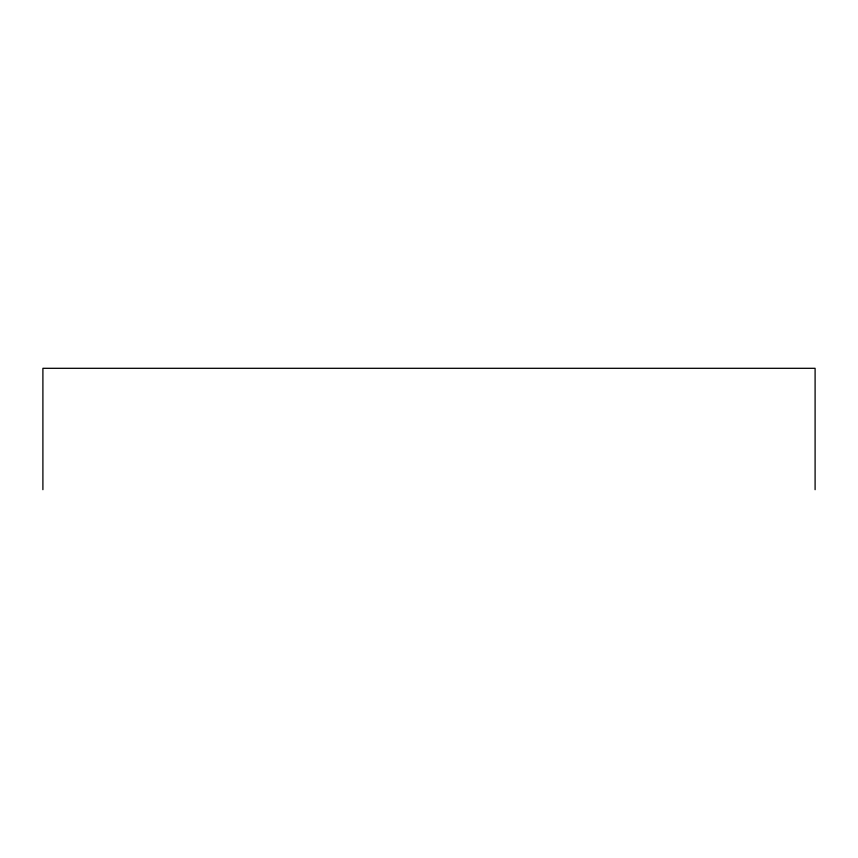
<?xml version="1.0" encoding="UTF-8"?>
<svg xmlns="http://www.w3.org/2000/svg" width="858" height="858" viewBox="0 0 858 858"><rect width="100%" height="100%" fill="white"/><g stroke="black" fill="none" stroke-linecap="round" stroke-linejoin="round"><path stroke-width="1.29" d="M815.1 489.693L815.1 368.307L42.9 368.307L42.9 489.693"/></g></svg>
